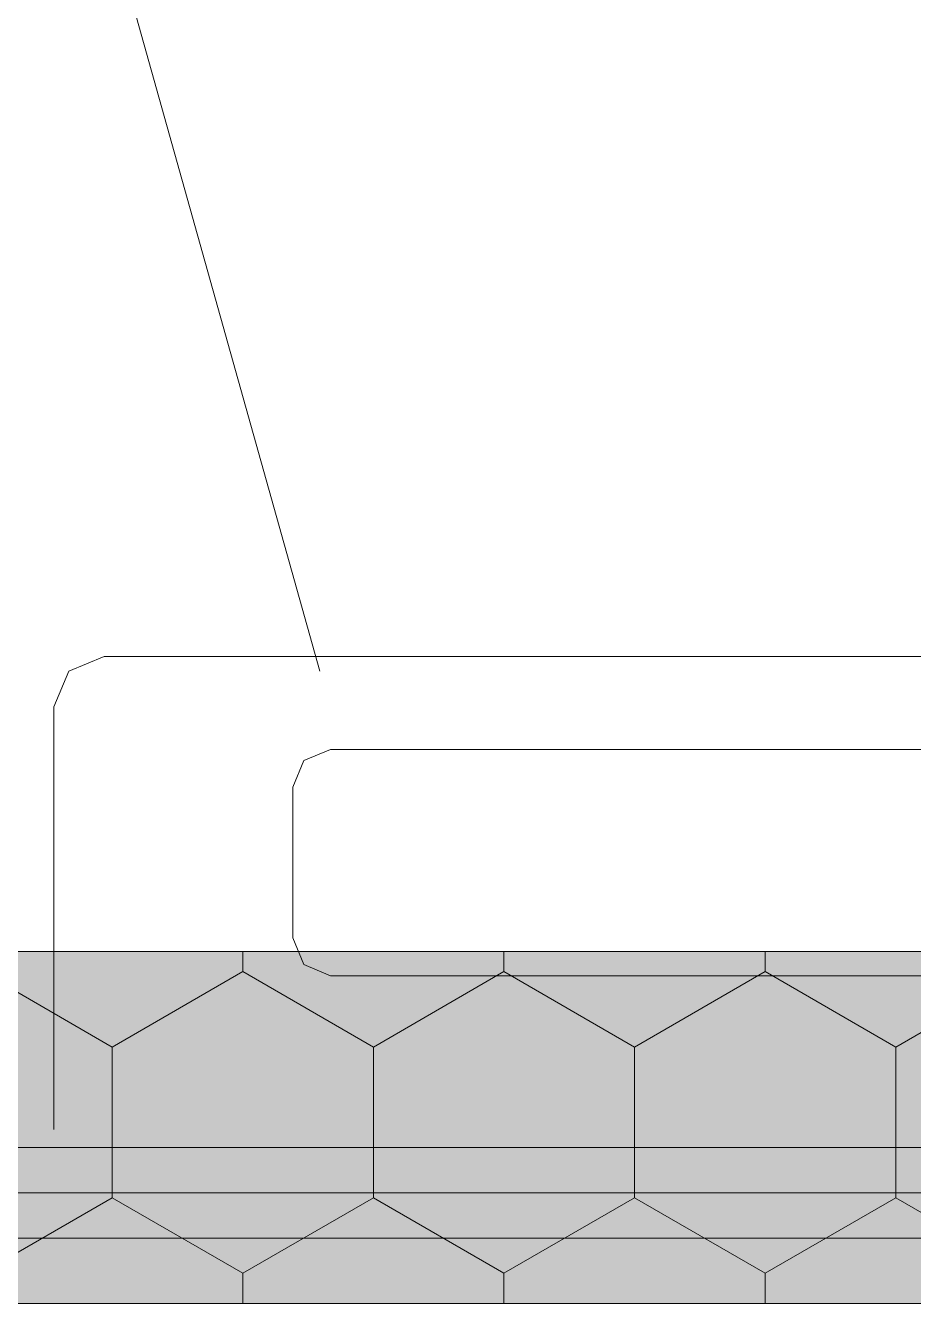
# Model space of a CAD drawing. Header units: millimetres. Extents: x -546 to 1681, y -650 to 1730.
# Drawn here: x 550.269 to 552.036, y 441.761 to 444.303 of the extents above; entities that cross this region are included whole.
import ezdxf

# ---------------------------------------------------------------- set-up
doc = ezdxf.new("R2010")
doc.units = ezdxf.units.MM

msp = doc.modelspace()

# ---------------------------------------------------------------- hatches: boundary and pattern name
at = {"true_color": 0xdede87}
h = msp.add_hatch(color=41, dxfattribs=at)
h.dxf.hatch_style = 2
h.paths.add_polyline_path([(579.4229, 442.4614), (579.4229, 441.7614), (548.8018, 441.7614), (548.8018, 442.4614)])

# ---------------------------------------------------------------- linework, layer by layer
at = {"color": 251, "lineweight": 0, "true_color": 0x646464}
for points in [[(550.8548, 443.0194), (548.5718, 451.1565)], [(550.3258, 442.9484), (550.3552, 443.0194), (550.4258, 443.0484)], [(550.4258, 443.0484), (556.1758, 443.0484)], [(550.3258, 442.1074), (550.3258, 442.9484)], [(550.8008, 442.7884), (550.823, 442.8417), (550.8758, 442.8634)], [(553.1498, 442.8634), (550.8758, 442.8634)], [(550.8008, 442.7884), (550.8008, 442.4884)], [(550.8758, 442.4134), (550.823, 442.4356), (550.8008, 442.4884)], [(550.8758, 442.4134), (553.1498, 442.4134)]]:
    msp.add_lwpolyline(points, dxfattribs=at)
at = {"color": 7, "lineweight": 0}
for points in [[(579.4229, 442.4614), (548.8018, 442.4614)], [(550.7018, 442.4214), (550.7018, 442.4614)], [(551.2208, 442.4214), (551.2208, 442.4614)], [(551.7408, 442.4214), (551.7408, 442.4614)], [(550.4418, 442.2714), (550.1818, 442.4214)], [(550.7018, 442.4214), (550.4418, 442.2714)], [(550.9618, 442.2714), (550.7018, 442.4214)], [(551.2208, 442.4214), (550.9618, 442.2714)], [(551.4808, 442.2714), (551.2208, 442.4214)], [(551.7408, 442.4214), (551.4808, 442.2714)], [(552.0008, 442.2714), (551.7408, 442.4214)], [(552.2608, 442.4214), (552.0008, 442.2714)], [(550.4418, 441.9714), (550.4418, 442.2714)], [(550.9618, 441.9714), (550.9618, 442.2714)], [(551.4808, 441.9714), (551.4808, 442.2714)], [(552.0008, 441.9714), (552.0008, 442.2714)], [(557.9219, 442.0714), (548.4768, 442.0714)], [(558.0119, 441.9814), (548.5718, 441.9814)], [(550.4418, 441.9714), (550.1818, 441.8214)], [(550.7018, 441.8214), (550.4418, 441.9714)], [(550.9618, 441.9714), (550.7018, 441.8214)], [(551.2208, 441.8214), (550.9618, 441.9714)], [(551.4808, 441.9714), (551.2208, 441.8214)], [(551.7408, 441.8214), (551.4808, 441.9714)], [(552.0008, 441.9714), (551.7408, 441.8214)], [(552.2608, 441.8214), (552.0008, 441.9714)], [(558.1019, 441.8914), (548.1018, 441.8914)], [(550.7018, 441.7614), (550.7018, 441.8214)], [(551.2208, 441.7614), (551.2208, 441.8214)], [(551.7408, 441.7614), (551.7408, 441.8214)], [(548.1018, 441.7614), (558.2319, 441.7614)], [(548.8018, 441.7614), (580.1229, 441.7614)]]:
    msp.add_lwpolyline(points, dxfattribs=at)

doc.saveas('drawing.dxf')
